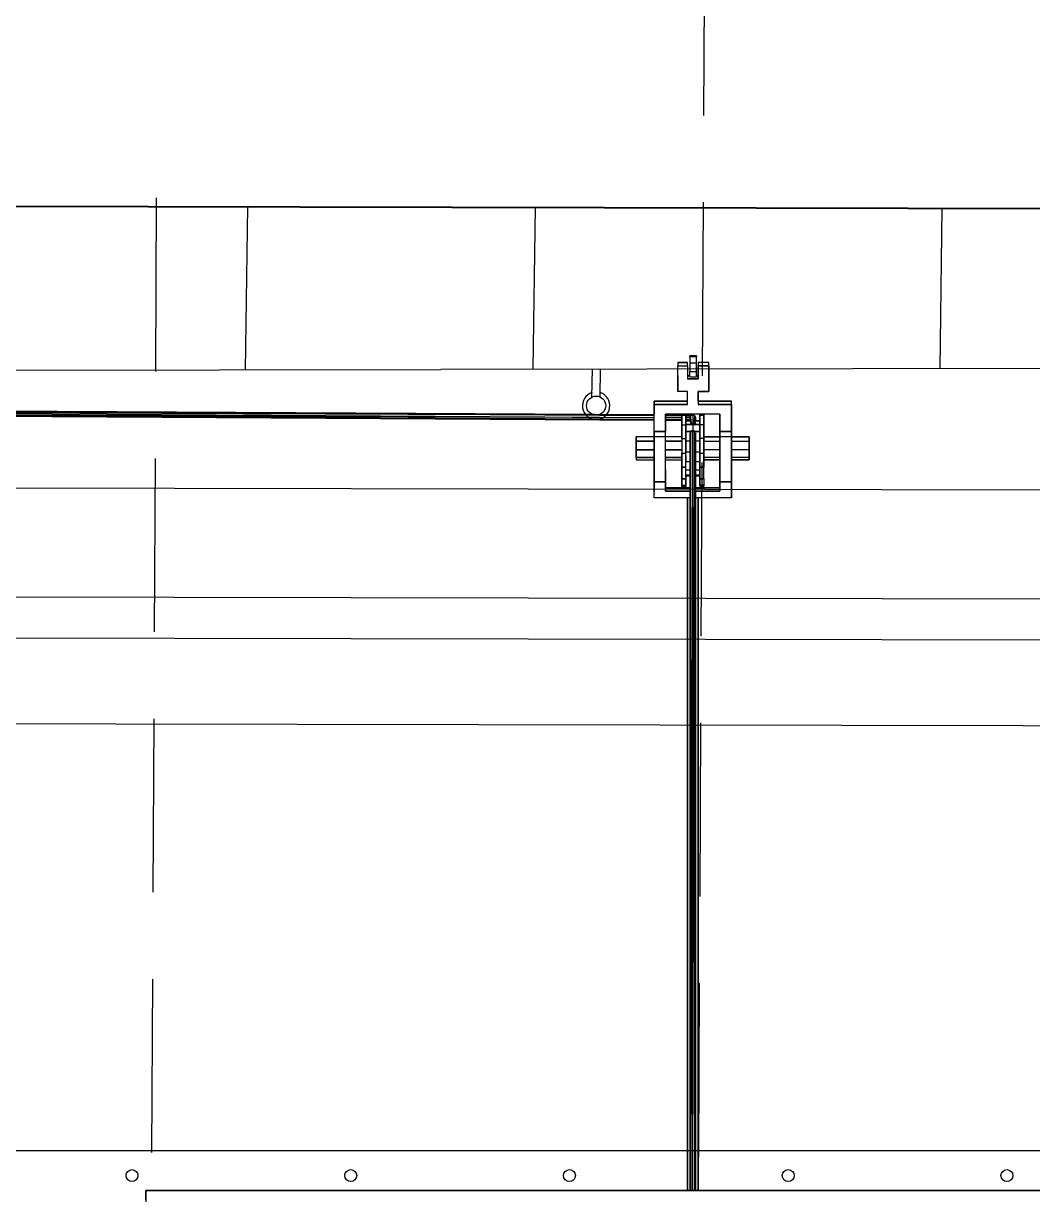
# Model space of a CAD drawing. Header units: millimetres. Extents: x -4997 to -4876, y -8737 to -8661.
# Drawn here: x -4962.604 to -4958.913, y -8696.667 to -8692.382 of the extents above; entities that cross this region are included whole.
import ezdxf

# ---------------------------------------------------------------- set-up
doc = ezdxf.new("R2010")
doc.units = ezdxf.units.MM
doc.header["$LTSCALE"] = 0.1
doc.linetypes.add('HIDDEN', pattern=[9.525, 6.35, -3.175])
for name, color, linetype in [('cobertura nova', 4, 'Continuous'), ('imagem', 7, 'Continuous'), ('layout cobertura', 251, 'Continuous'), ('visto', 9, 'Continuous')]:
    doc.layers.add(name, color=color, linetype=linetype)
doc.layers.add('coberturas', color=7, linetype='Continuous', lineweight=40)
picture_1 = doc.add_image_def('image1.jpg', size_in_pixel=(1920, 1080))

# ---------------------------------------------------------------- blocks, each defined once
blk = doc.blocks.new('descida pluvial ext')
for p, q in [((-4901.9535, -8405.1507), (-4901.9553, -8405.2522)), ((-4901.9235, -8405.1504), (-4901.9253, -8405.2527))]:
    blk.add_line(p, q)
blk.add_circle((-4901.9388, -8405.119), 0.035)
blk.add_arc((-4901.9388, -8405.119), 0.05, 287.5099, 252.5885)

msp = doc.modelspace()

# ---------------------------------------------------------------- linework, layer by layer
at = {"layer": 'cobertura nova'}
for p, q in [((-4960.1669, -8693.6016), (-4960.1669, -8693.5982)), ((-4960.1426, -8693.5982), (-4960.1669, -8693.5982)), ((-4960.1426, -8693.5982), (-4960.1426, -8693.6016)), ((-4960.1755, -8693.623), (-4960.2108, -8693.623)), ((-4960.2108, -8693.623), (-4960.2108, -8693.6347)), ((-4960.2108, -8693.623), (-4960.1755, -8693.623)), ((-4960.2108, -8693.6829), (-4960.2108, -8693.6347)), ((-4960.2108, -8693.6347), (-4960.1755, -8693.6347)), ((-4960.1755, -8693.6347), (-4960.1755, -8693.623)), ((-4960.1755, -8693.6347), (-4960.1755, -8693.6829)), ((-4960.1669, -8693.6016), (-4960.1669, -8693.6253)), ((-4960.1426, -8693.6016), (-4960.1669, -8693.6016)), ((-4960.1669, -8693.6253), (-4960.1669, -8693.6555)), ((-4960.1426, -8693.6253), (-4960.1669, -8693.6253)), ((-4960.1426, -8693.6253), (-4960.1426, -8693.6016)), ((-4960.1426, -8693.6555), (-4960.1426, -8693.6253)), ((-4960.0967, -8693.623), (-4960.1359, -8693.623)), ((-4960.1359, -8693.623), (-4960.1359, -8693.6347)), ((-4960.1359, -8693.6347), (-4960.1359, -8693.6829)), ((-4960.1359, -8693.6829), (-4960.1359, -8693.6347)), ((-4960.1359, -8693.6347), (-4960.0967, -8693.6347)), ((-4960.0967, -8693.6347), (-4960.1359, -8693.6347)), ((-4960.0967, -8693.6347), (-4960.0967, -8693.623)), ((-4960.0967, -8693.6829), (-4960.0967, -8693.6347)), ((-4960.0967, -8693.6347), (-4960.0967, -8693.6829)), ((-4960.2108, -8693.6712), (-4960.2108, -8693.6829)), ((-4960.2108, -8693.6829), (-4960.2108, -8693.6712)), ((-4960.2108, -8693.7284), (-4960.2108, -8693.6829)), ((-4960.2108, -8693.6829), (-4960.2108, -8693.7284)), ((-4960.1669, -8693.6712), (-4960.1755, -8693.6712)), ((-4960.1755, -8693.6712), (-4960.1669, -8693.6712)), ((-4960.1359, -8693.6829), (-4960.1755, -8693.6829)), ((-4960.1755, -8693.6829), (-4960.1359, -8693.6829)), ((-4960.1669, -8693.6745), (-4960.1669, -8693.6555)), ((-4960.1669, -8693.6555), (-4960.1426, -8693.6555)), ((-4960.1669, -8693.6745), (-4960.1426, -8693.6745)), ((-4960.1426, -8693.6745), (-4960.1426, -8693.6555)), ((-4960.1359, -8693.6712), (-4960.1426, -8693.6712)), ((-4960.1426, -8693.6712), (-4960.1359, -8693.6712)), ((-4960.1359, -8693.6712), (-4960.1359, -8693.6829)), ((-4960.0967, -8693.7284), (-4960.0967, -8693.6829)), ((-4960.0967, -8693.6829), (-4960.0967, -8693.7284)), ((-4960.2971, -8693.776), (-4960.2971, -8693.7642)), ((-4960.2971, -8693.7642), (-4960.2553, -8693.7642)), ((-4960.2971, -8693.7642), (-4960.2971, -8693.7642)), ((-4960.2971, -8693.7642), (-4960.2971, -8693.776)), ((-4960.2553, -8693.7643), (-4960.2971, -8693.7643)), ((-4960.2553, -8693.7642), (-4960.1755, -8693.7642)), ((-4960.1755, -8693.7643), (-4960.2553, -8693.7643)), ((-4960.1755, -8693.7284), (-4960.2108, -8693.7284)), ((-4960.1755, -8693.7761), (-4960.1755, -8693.7284)), ((-4960.1755, -8693.7642), (-4960.1755, -8693.7284)), ((-4960.1359, -8693.7643), (-4960.1359, -8693.7284)), ((-4960.1359, -8693.7284), (-4960.1359, -8693.7642)), ((-4960.1359, -8693.7284), (-4960.0967, -8693.7284)), ((-4960.0967, -8693.7284), (-4960.1359, -8693.7284)), ((-4960.1359, -8693.7284), (-4960.1359, -8693.7761)), ((-4960.1359, -8693.7642), (-4960.0562, -8693.7642)), ((-4960.0562, -8693.7643), (-4960.1359, -8693.7643)), ((-4960.0562, -8693.7642), (-4960.0143, -8693.7642)), ((-4960.0143, -8693.7643), (-4960.0562, -8693.7643)), ((-4960.0143, -8693.776), (-4960.0143, -8693.7642)), ((-4960.2971, -8693.8168), (-4963.4918, -8693.8041)), ((-4963.4918, -8693.8041), (-4960.2971, -8693.8234)), ((-4960.2971, -8693.8137), (-4963.4885, -8693.797)), ((-4963.4885, -8693.797), (-4960.2971, -8693.8165)), ((-4963.4885, -8693.8112), (-4960.2971, -8693.8237)), ((-4963.4885, -8693.8112), (-4960.2971, -8693.8302)), ((-4963.4806, -8693.7941), (-4960.2971, -8693.8136)), ((-4960.2971, -8693.776), (-4960.2971, -8693.7761)), ((-4960.2553, -8693.776), (-4960.2971, -8693.776)), ((-4960.2971, -8693.7761), (-4960.2971, -8693.776)), ((-4960.2971, -8693.776), (-4960.2971, -8693.8115)), ((-4960.2971, -8693.8116), (-4960.2971, -8693.7761)), ((-4960.2971, -8693.7761), (-4960.2553, -8693.7761)), ((-4960.2971, -8693.8751), (-4960.2971, -8693.8116)), ((-4960.1755, -8693.776), (-4960.2553, -8693.776)), ((-4960.2553, -8693.7761), (-4960.1755, -8693.7761)), ((-4960.2553, -8693.875), (-4960.2553, -8693.8115)), ((-4960.2553, -8693.8116), (-4960.2553, -8693.8632)), ((-4960.2553, -8693.8633), (-4960.2553, -8693.8116)), ((-4960.1755, -8693.8116), (-4960.2553, -8693.8116)), ((-4960.2553, -8693.8116), (-4960.2553, -8693.8751)), ((-4960.2553, -8693.8138), (-4960.1959, -8693.8142)), ((-4960.1959, -8693.8142), (-4960.2553, -8693.8139)), ((-4960.1959, -8693.8142), (-4960.1959, -8693.8116)), ((-4960.1959, -8693.8116), (-4960.1959, -8693.8161)), ((-4960.1959, -8693.8161), (-4960.1959, -8693.8116)), ((-4960.1815, -8693.8161), (-4960.1815, -8693.8116)), ((-4960.1815, -8693.8116), (-4960.1815, -8693.8143)), ((-4960.1815, -8693.8116), (-4960.1815, -8693.8161)), ((-4960.1359, -8693.8116), (-4960.1755, -8693.8116)), ((-4960.0562, -8693.776), (-4960.1359, -8693.776)), ((-4960.1359, -8693.7761), (-4960.0562, -8693.7761)), ((-4960.0562, -8693.8116), (-4960.1359, -8693.8116)), ((-4960.1304, -8693.8161), (-4960.1304, -8693.8116)), ((-4960.1304, -8693.8257), (-4960.1304, -8693.8116)), ((-4960.1304, -8693.8116), (-4960.1304, -8693.8161)), ((-4960.1159, -8693.8116), (-4960.1159, -8693.8161)), ((-4960.1159, -8693.8161), (-4960.1159, -8693.8116)), ((-4960.0143, -8693.776), (-4960.0562, -8693.776)), ((-4960.0562, -8693.7761), (-4960.0143, -8693.7761)), ((-4960.0562, -8693.8115), (-4960.0562, -8693.875)), ((-4960.0562, -8693.8751), (-4960.0562, -8693.8116)), ((-4960.0143, -8693.8115), (-4960.0143, -8693.776)), ((-4960.0143, -8693.776), (-4960.0143, -8693.7761)), ((-4960.0143, -8693.7761), (-4960.0143, -8693.776)), ((-4960.0143, -8693.7761), (-4960.0143, -8693.8116)), ((-4960.0143, -8693.875), (-4960.0143, -8693.8115)), ((-4960.0143, -8693.8116), (-4960.0143, -8693.8632)), ((-4960.0143, -8693.8116), (-4960.0143, -8693.8751)), ((-4960.0143, -8693.8633), (-4960.0143, -8693.8117)), ((-4963.4806, -8693.8141), (-4960.2971, -8693.8303)), ((-4963.4806, -8693.8141), (-4960.2971, -8693.833)), ((-4960.2553, -8693.8167), (-4960.1959, -8693.8171)), ((-4960.1959, -8693.8172), (-4960.2553, -8693.8169)), ((-4960.2553, -8693.8236), (-4960.1959, -8693.824)), ((-4960.2553, -8693.8238), (-4960.1959, -8693.824)), ((-4960.2553, -8693.8305), (-4960.1959, -8693.8308)), ((-4960.2553, -8693.8306), (-4960.1959, -8693.8309)), ((-4960.2553, -8693.8333), (-4960.1959, -8693.8336)), ((-4960.1959, -8693.8161), (-4960.1959, -8693.8508)), ((-4960.1959, -8693.8508), (-4960.1959, -8693.8161)), ((-4960.1815, -8693.8161), (-4960.1959, -8693.8161)), ((-4960.1959, -8693.8677), (-4960.1959, -8693.8336)), ((-4960.1959, -8693.8508), (-4960.1959, -8693.9002)), ((-4960.1959, -8693.8508), (-4960.1815, -8693.8508)), ((-4960.1959, -8693.9002), (-4960.1959, -8693.8508)), ((-4960.1556, -8693.8145), (-4960.1815, -8693.8143)), ((-4960.1815, -8693.8143), (-4960.1556, -8693.8145)), ((-4960.1815, -8693.8508), (-4960.1815, -8693.8161)), ((-4960.1815, -8693.8161), (-4960.1815, -8693.8508)), ((-4960.1636, -8693.8173), (-4960.1815, -8693.8172)), ((-4960.1815, -8693.8172), (-4960.1636, -8693.8173)), ((-4960.1815, -8693.8241), (-4960.1669, -8693.8242)), ((-4960.1815, -8693.8241), (-4960.1669, -8693.8242)), ((-4960.1815, -8693.8309), (-4960.1669, -8693.831)), ((-4960.1815, -8693.8309), (-4960.1669, -8693.831)), ((-4960.1815, -8693.8337), (-4960.1815, -8693.8362)), ((-4960.1815, -8693.8337), (-4960.1669, -8693.8338)), ((-4960.1669, -8693.8362), (-4960.1815, -8693.8362)), ((-4960.1815, -8693.8362), (-4960.1669, -8693.8362)), ((-4960.1815, -8693.8497), (-4960.1815, -8693.8362)), ((-4960.1304, -8693.8497), (-4960.1815, -8693.8497)), ((-4960.1815, -8693.8497), (-4960.1304, -8693.8497)), ((-4960.1815, -8693.9002), (-4960.1815, -8693.8508)), ((-4960.1815, -8693.8508), (-4960.1815, -8693.9002)), ((-4960.1636, -8693.8173), (-4960.1669, -8693.8242)), ((-4960.1669, -8693.8242), (-4960.1669, -8693.8362)), ((-4960.1669, -8693.8497), (-4960.1669, -8693.8497)), ((-4960.1652, -8693.8497), (-4960.1652, -8693.8497)), ((-4960.1556, -8693.8145), (-4960.1636, -8693.8173)), ((-4960.1588, -8693.8497), (-4960.1636, -8693.8173)), ((-4960.1636, -8693.8173), (-4960.1636, -8693.8497)), ((-4960.1509, -8693.8497), (-4960.1556, -8693.8145)), ((-4960.1556, -8693.8145), (-4960.1556, -8693.8709)), ((-4960.1477, -8693.8173), (-4960.1556, -8693.8145)), ((-4960.1477, -8693.8497), (-4960.1477, -8693.8173)), ((-4960.146, -8693.8497), (-4960.1477, -8693.8173)), ((-4960.1444, -8693.8242), (-4960.1477, -8693.8173)), ((-4960.1444, -8693.8362), (-4960.1444, -8693.8242)), ((-4960.1304, -8693.8362), (-4960.1444, -8693.8362)), ((-4960.1444, -8693.8362), (-4960.1304, -8693.8362)), ((-4960.1444, -8693.8497), (-4960.1444, -8693.8497)), ((-4960.1159, -8693.8161), (-4960.1304, -8693.8161)), ((-4960.1304, -8693.8161), (-4960.1304, -8693.8508)), ((-4960.1304, -8693.8508), (-4960.1304, -8693.8161)), ((-4960.1304, -8693.8362), (-4960.1304, -8693.8257)), ((-4960.1304, -8693.84), (-4960.1304, -8693.8362)), ((-4960.1304, -8693.8362), (-4960.1304, -8693.8362)), ((-4960.1304, -8693.8362), (-4960.1304, -8693.8497)), ((-4960.1304, -8693.8497), (-4960.1304, -8693.8362)), ((-4960.1304, -8693.8497), (-4960.1304, -8693.8497)), ((-4960.1304, -8693.8747), (-4960.1304, -8693.8497)), ((-4960.1304, -8693.8508), (-4960.1304, -8693.9002)), ((-4960.1159, -8693.8508), (-4960.1304, -8693.8508)), ((-4960.1304, -8693.9002), (-4960.1304, -8693.8508)), ((-4960.1159, -8693.8161), (-4960.1159, -8693.8508)), ((-4960.1159, -8693.8508), (-4960.1159, -8693.8161)), ((-4960.1159, -8693.8508), (-4960.1159, -8693.9002)), ((-4960.1159, -8693.9002), (-4960.1159, -8693.8508)), ((-4960.3626, -8693.8944), (-4960.3626, -8693.9106)), ((-4960.2971, -8693.8944), (-4960.3626, -8693.8944)), ((-4960.3626, -8693.9106), (-4960.3626, -8693.8944)), ((-4960.2971, -8693.875), (-4960.2553, -8693.875)), ((-4960.2971, -8693.893), (-4960.2971, -8693.8751)), ((-4960.2553, -8693.8751), (-4960.2971, -8693.8751)), ((-4960.2971, -8693.8751), (-4960.2971, -8693.893)), ((-4960.2971, -8694.0149), (-4960.2971, -8693.893)), ((-4960.2971, -8693.893), (-4960.2553, -8693.893)), ((-4960.2971, -8693.893), (-4960.2971, -8694.0149)), ((-4960.2553, -8693.893), (-4960.2553, -8693.8751)), ((-4960.2553, -8694.0149), (-4960.2553, -8693.893)), ((-4960.1959, -8693.8944), (-4960.2553, -8693.8944)), ((-4960.1959, -8693.8944), (-4960.1959, -8693.8677)), ((-4960.1556, -8693.8747), (-4960.1815, -8693.8747)), ((-4960.1815, -8693.8747), (-4960.1556, -8693.8747)), ((-4960.1669, -8693.8798), (-4960.1645, -8696.652)), ((-4960.1669, -8693.8798), (-4960.1669, -8696.652)), ((-4960.1556, -8693.8709), (-4960.1636, -8693.8735)), ((-4960.1636, -8693.8747), (-4960.1579, -8696.652)), ((-4960.1636, -8693.8747), (-4960.1636, -8696.652)), ((-4960.1556, -8693.8709), (-4960.1499, -8696.652)), ((-4960.1477, -8693.8735), (-4960.1556, -8693.8709)), ((-4960.1556, -8696.652), (-4960.1556, -8693.8709)), ((-4960.1304, -8693.8747), (-4960.1556, -8693.8747)), ((-4960.1556, -8693.8747), (-4960.1304, -8693.8747)), ((-4960.1477, -8696.652), (-4960.1477, -8693.8747)), ((-4960.1453, -8696.652), (-4960.1477, -8693.8747)), ((-4960.1444, -8696.652), (-4960.1444, -8693.8798)), ((-4960.1304, -8693.9104), (-4960.1304, -8693.8747)), ((-4960.1304, -8693.8747), (-4960.1304, -8693.8747)), ((-4960.1159, -8693.8944), (-4960.0562, -8693.8944)), ((-4960.0562, -8693.8944), (-4960.1159, -8693.8944)), ((-4960.0562, -8693.893), (-4960.0562, -8693.875)), ((-4960.0562, -8693.875), (-4960.0143, -8693.875)), ((-4960.0562, -8693.8751), (-4960.0562, -8693.893)), ((-4960.0143, -8693.8751), (-4960.0562, -8693.8751)), ((-4960.0562, -8693.893), (-4960.0562, -8694.0149)), ((-4960.0562, -8694.0149), (-4960.0562, -8693.893)), ((-4960.0562, -8693.893), (-4960.0143, -8693.893)), ((-4960.0143, -8693.8632), (-4960.0143, -8693.8632)), ((-4960.0143, -8693.8633), (-4960.0143, -8693.8944)), ((-4960.0143, -8693.8944), (-4960.0143, -8693.8633)), ((-4960.0143, -8693.8633), (-4960.0143, -8693.8633)), ((-4960.0143, -8693.893), (-4960.0143, -8693.875)), ((-4960.0143, -8693.8751), (-4960.0143, -8693.893)), ((-4960.0143, -8694.0149), (-4960.0143, -8693.893)), ((-4960.0143, -8693.893), (-4960.0143, -8694.0149)), ((-4960.0143, -8693.8944), (-4959.9489, -8693.8944)), ((-4959.9489, -8693.8944), (-4960.0143, -8693.8944)), ((-4959.9489, -8693.8944), (-4959.9489, -8693.8944)), ((-4959.9489, -8693.8944), (-4959.9489, -8693.9106)), ((-4959.9489, -8693.9106), (-4959.9489, -8693.8944)), ((-4960.3626, -8693.9106), (-4960.3626, -8693.9421)), ((-4960.3626, -8693.9106), (-4960.3626, -8693.9106)), ((-4960.2971, -8693.9106), (-4960.3626, -8693.9106)), ((-4960.3626, -8693.9106), (-4960.2971, -8693.9106)), ((-4960.3626, -8693.9421), (-4960.3626, -8693.9106)), ((-4960.3626, -8693.9421), (-4960.3626, -8693.9705)), ((-4960.3626, -8693.9421), (-4960.2971, -8693.9421)), ((-4960.3626, -8693.9705), (-4960.3626, -8693.9421)), ((-4960.2971, -8693.9421), (-4960.3626, -8693.9421)), ((-4960.1959, -8693.9106), (-4960.2553, -8693.9106)), ((-4960.2553, -8693.9106), (-4960.1959, -8693.9106)), ((-4960.2553, -8693.9421), (-4960.1959, -8693.9421)), ((-4960.1959, -8693.9421), (-4960.2553, -8693.9421)), ((-4960.1959, -8693.9002), (-4960.1815, -8693.9002)), ((-4960.1959, -8693.9002), (-4960.1959, -8693.9545)), ((-4960.1959, -8693.9106), (-4960.1959, -8693.9421)), ((-4960.1959, -8693.9421), (-4960.1959, -8693.9705)), ((-4960.1815, -8693.9545), (-4960.1815, -8693.9002)), ((-4960.1815, -8693.9002), (-4960.1815, -8693.9545)), ((-4960.1669, -8693.9104), (-4960.1815, -8693.9104)), ((-4960.1815, -8693.9495), (-4960.1815, -8693.9104)), ((-4960.1304, -8693.9104), (-4960.1444, -8693.9104)), ((-4960.1304, -8693.9002), (-4960.1304, -8693.9545)), ((-4960.1159, -8693.9002), (-4960.1304, -8693.9002)), ((-4960.1304, -8693.9545), (-4960.1304, -8693.9002)), ((-4960.1304, -8693.9495), (-4960.1304, -8693.9104)), ((-4960.1304, -8693.9104), (-4960.1304, -8693.9495)), ((-4960.1159, -8693.9545), (-4960.1159, -8693.9002)), ((-4960.1159, -8693.9002), (-4960.1159, -8693.9545)), ((-4960.1159, -8693.9106), (-4960.0562, -8693.9106)), ((-4960.0562, -8693.9421), (-4960.1159, -8693.9421)), ((-4960.0143, -8693.9106), (-4959.9489, -8693.9106)), ((-4959.9489, -8693.9421), (-4960.0143, -8693.9421)), ((-4959.9489, -8693.9106), (-4959.9489, -8693.9421)), ((-4959.9489, -8693.9421), (-4959.9489, -8693.9106)), ((-4959.9489, -8693.9421), (-4959.9489, -8693.9705)), ((-4959.9489, -8693.9705), (-4959.9489, -8693.9421)), ((-4960.3626, -8693.9705), (-4960.3626, -8693.9705)), ((-4960.3626, -8693.9705), (-4960.3626, -8693.9791)), ((-4960.3626, -8693.9705), (-4960.2971, -8693.9705)), ((-4960.2971, -8693.9705), (-4960.3626, -8693.9705)), ((-4960.3626, -8693.9791), (-4960.2971, -8693.9791)), ((-4960.2971, -8693.9791), (-4960.2971, -8694.0128)), ((-4960.2553, -8693.9705), (-4960.1959, -8693.9705)), ((-4960.1959, -8693.9705), (-4960.2553, -8693.9705)), ((-4960.2553, -8693.9791), (-4960.1959, -8693.9791)), ((-4960.1959, -8693.9545), (-4960.1815, -8693.9545)), ((-4960.1959, -8694.0057), (-4960.1959, -8693.9545)), ((-4960.1959, -8693.9545), (-4960.1959, -8694.0057)), ((-4960.1959, -8693.9705), (-4960.1959, -8693.9791)), ((-4960.1959, -8694.0226), (-4960.1959, -8693.9791)), ((-4960.1815, -8693.9495), (-4960.1669, -8693.9495)), ((-4960.1815, -8694.0057), (-4960.1815, -8693.9545)), ((-4960.1815, -8693.9865), (-4960.1815, -8693.9545)), ((-4960.1815, -8693.9631), (-4960.1815, -8693.9827)), ((-4960.1444, -8693.9495), (-4960.1304, -8693.9495)), ((-4960.1304, -8693.9865), (-4960.1304, -8693.9495)), ((-4960.1304, -8693.9545), (-4960.1304, -8694.0057)), ((-4960.1304, -8693.9545), (-4960.1159, -8693.9545)), ((-4960.1304, -8694.0057), (-4960.1304, -8693.9545)), ((-4960.1304, -8693.9732), (-4960.1304, -8693.9732)), ((-4960.1304, -8693.9732), (-4960.1304, -8693.9732)), ((-4960.1159, -8694.0057), (-4960.1159, -8693.9545)), ((-4960.1159, -8693.9545), (-4960.1159, -8694.0057)), ((-4960.0562, -8693.9705), (-4960.1159, -8693.9705)), ((-4960.1159, -8694.0226), (-4960.1159, -8693.9791)), ((-4960.0562, -8693.9791), (-4960.1159, -8693.9791)), ((-4960.1159, -8693.9791), (-4960.0562, -8693.9791)), ((-4959.9489, -8693.9705), (-4960.0143, -8693.9705)), ((-4959.9489, -8693.9791), (-4960.0143, -8693.9791)), ((-4960.0143, -8693.9791), (-4959.9489, -8693.9791)), ((-4960.0143, -8693.9791), (-4960.0143, -8694.0128)), ((-4960.0143, -8694.0128), (-4960.0143, -8693.9791)), ((-4959.9489, -8693.9705), (-4959.9489, -8693.9791)), ((-4959.9489, -8693.9791), (-4959.9489, -8693.9705)), ((-4959.9489, -8693.9791), (-4959.9489, -8693.9791)), ((-4960.2971, -8694.0128), (-4960.2971, -8694.0296)), ((-4960.2971, -8694.0593), (-4960.2971, -8694.0149)), ((-4960.2971, -8694.0149), (-4960.2971, -8694.0593)), ((-4960.2553, -8694.0149), (-4960.2553, -8694.0296)), ((-4960.2553, -8694.0593), (-4960.2553, -8694.0149)), ((-4960.2553, -8694.0149), (-4960.2553, -8694.0593)), ((-4960.1959, -8694.0057), (-4960.1815, -8694.0057)), ((-4960.1959, -8694.0477), (-4960.1959, -8694.0057)), ((-4960.1815, -8694.0057), (-4960.1959, -8694.0057)), ((-4960.1959, -8694.0057), (-4960.1959, -8694.0477)), ((-4960.1959, -8694.0573), (-4960.1959, -8694.0226)), ((-4960.1669, -8693.9865), (-4960.1815, -8693.9865)), ((-4960.1815, -8694.0168), (-4960.1815, -8693.9865)), ((-4960.1815, -8693.9987), (-4960.1815, -8693.9987)), ((-4960.1815, -8694.0477), (-4960.1815, -8694.0057)), ((-4960.1669, -8694.0168), (-4960.1815, -8694.0168)), ((-4960.1815, -8694.0335), (-4960.1815, -8694.0168)), ((-4960.1304, -8693.9865), (-4960.1444, -8693.9865)), ((-4960.1304, -8694.0168), (-4960.1444, -8694.0168)), ((-4960.1304, -8694.0057), (-4960.1304, -8693.9865)), ((-4960.1304, -8694.0057), (-4960.1304, -8694.0477)), ((-4960.1304, -8694.0057), (-4960.1159, -8694.0057)), ((-4960.1304, -8694.0477), (-4960.1304, -8694.0057)), ((-4960.1159, -8694.0057), (-4960.1304, -8694.0057)), ((-4960.1159, -8694.0477), (-4960.1159, -8694.0057)), ((-4960.0562, -8694.0128), (-4960.0562, -8694.0296)), ((-4960.0562, -8694.0149), (-4960.0562, -8694.0593)), ((-4960.0562, -8694.0593), (-4960.0562, -8694.0149)), ((-4960.0143, -8694.0128), (-4960.0143, -8694.0296)), ((-4960.0143, -8694.0593), (-4960.0143, -8694.0149)), ((-4960.0143, -8694.0149), (-4960.0143, -8694.0593)), ((-4960.2971, -8694.0296), (-4960.2971, -8694.0296)), ((-4960.2971, -8694.0296), (-4960.2971, -8694.0413)), ((-4960.2971, -8694.0296), (-4960.2971, -8694.0296)), ((-4960.2971, -8694.0413), (-4960.2971, -8694.0413)), ((-4960.2971, -8694.0413), (-4960.2971, -8694.0593)), ((-4960.2971, -8694.0413), (-4960.2971, -8694.0413)), ((-4960.2971, -8694.0935), (-4960.2971, -8694.0593)), ((-4960.2553, -8694.0593), (-4960.2971, -8694.0593)), ((-4960.2971, -8694.0593), (-4960.2971, -8694.0935)), ((-4960.2971, -8694.0593), (-4960.2553, -8694.0593)), ((-4960.2553, -8694.0296), (-4960.2553, -8694.0817)), ((-4960.2553, -8694.0935), (-4960.2553, -8694.0413)), ((-4960.2553, -8694.0413), (-4960.2553, -8694.0593)), ((-4960.2553, -8694.0593), (-4960.2553, -8694.0935)), ((-4960.1815, -8694.0477), (-4960.1959, -8694.0477)), ((-4960.1959, -8694.0477), (-4960.1959, -8694.0708)), ((-4960.1959, -8694.0477), (-4960.1815, -8694.0477)), ((-4960.1959, -8694.0708), (-4960.1959, -8694.0477)), ((-4960.1959, -8694.0759), (-4960.1959, -8694.0573)), ((-4960.1959, -8694.0708), (-4960.1959, -8694.0759)), ((-4960.1959, -8694.0708), (-4960.1815, -8694.0708)), ((-4960.1959, -8694.0759), (-4960.1959, -8694.0708)), ((-4960.1815, -8694.0335), (-4960.1669, -8694.0335)), ((-4960.1815, -8694.0372), (-4960.1815, -8694.0335)), ((-4960.1815, -8694.0372), (-4960.1815, -8694.0573)), ((-4960.1815, -8694.0372), (-4960.1669, -8694.0372)), ((-4960.1815, -8694.0708), (-4960.1815, -8694.0477)), ((-4960.1815, -8694.0477), (-4960.1815, -8694.0708)), ((-4960.1815, -8694.0573), (-4960.1815, -8694.0759)), ((-4960.1815, -8694.0759), (-4960.1815, -8694.0708)), ((-4960.1815, -8694.0708), (-4960.1815, -8694.0759)), ((-4960.1444, -8694.0335), (-4960.1304, -8694.0335)), ((-4960.1444, -8694.0372), (-4960.1304, -8694.0372)), ((-4960.1304, -8694.0477), (-4960.1304, -8694.0708)), ((-4960.1304, -8694.0477), (-4960.1159, -8694.0477)), ((-4960.1304, -8694.0708), (-4960.1304, -8694.0477)), ((-4960.1159, -8694.0477), (-4960.1304, -8694.0477)), ((-4960.1304, -8694.0708), (-4960.1304, -8694.0708)), ((-4960.1304, -8694.0708), (-4960.1304, -8694.0759)), ((-4960.1304, -8694.0708), (-4960.1159, -8694.0708)), ((-4960.1159, -8694.0708), (-4960.1304, -8694.0708)), ((-4960.1159, -8694.0477), (-4960.1159, -8694.0708)), ((-4960.1159, -8694.0708), (-4960.1159, -8694.0759)), ((-4960.0562, -8694.0413), (-4960.0562, -8694.0593)), ((-4960.0562, -8694.0935), (-4960.0562, -8694.0593)), ((-4960.0562, -8694.0593), (-4960.0143, -8694.0593)), ((-4960.0562, -8694.0593), (-4960.0562, -8694.0935)), ((-4960.0143, -8694.0593), (-4960.0562, -8694.0593)), ((-4960.0143, -8694.0296), (-4960.0143, -8694.0817)), ((-4960.0143, -8694.0935), (-4960.0143, -8694.0413)), ((-4960.0143, -8694.0413), (-4960.0143, -8694.0593)), ((-4960.0143, -8694.0593), (-4960.0143, -8694.0935)), ((-4960.2971, -8694.1182), (-4960.2971, -8694.0935)), ((-4960.1755, -8694.0817), (-4960.2553, -8694.0817)), ((-4960.2553, -8694.0817), (-4960.2553, -8694.0935)), ((-4960.2553, -8694.0935), (-4960.2553, -8694.0817)), ((-4960.2553, -8694.0817), (-4960.1755, -8694.0817)), ((-4960.2553, -8694.0935), (-4960.1755, -8694.0935)), ((-4960.1755, -8694.0935), (-4960.2553, -8694.0935)), ((-4960.1959, -8694.0759), (-4960.1815, -8694.0759)), ((-4960.1669, -8694.0817), (-4960.1755, -8694.0817)), ((-4960.1755, -8694.0817), (-4960.1669, -8694.0817)), ((-4960.1755, -8694.0935), (-4960.1669, -8694.0935)), ((-4960.1669, -8694.0935), (-4960.1755, -8694.0935)), ((-4960.1359, -8694.0817), (-4960.1444, -8694.0817)), ((-4960.1444, -8694.0817), (-4960.1359, -8694.0817)), ((-4960.1444, -8694.0935), (-4960.1359, -8694.0935)), ((-4960.1359, -8694.0935), (-4960.1444, -8694.0935)), ((-4960.0562, -8694.0817), (-4960.1359, -8694.0817)), ((-4960.1359, -8694.0817), (-4960.0562, -8694.0817)), ((-4960.1359, -8694.0935), (-4960.0562, -8694.0935)), ((-4960.0562, -8694.0935), (-4960.1359, -8694.0935)), ((-4960.1304, -8694.0759), (-4960.1159, -8694.0759)), ((-4960.0143, -8694.0817), (-4960.0143, -8694.1175)), ((-4960.0143, -8694.0935), (-4960.0143, -8694.1182)), ((-4960.0143, -8694.1175), (-4960.0143, -8694.0935)), ((-4960.2553, -8694.1182), (-4960.2971, -8694.1182)), ((-4960.1755, -8694.1182), (-4960.2553, -8694.1182)), ((-4960.1669, -8694.1182), (-4960.1755, -8694.1182)), ((-4960.1755, -8696.652), (-4960.1755, -8694.1182)), ((-4960.1755, -8696.652), (-4960.1755, -8694.1182)), ((-4960.1755, -8694.1182), (-4960.1755, -8696.652)), ((-4960.1359, -8694.1182), (-4960.1444, -8694.1182)), ((-4960.136, -8696.652), (-4960.136, -8694.1182)), ((-4960.1359, -8694.1182), (-4960.136, -8696.652)), ((-4960.0562, -8694.1182), (-4960.1359, -8694.1182)), ((-4960.0143, -8694.1182), (-4960.0562, -8694.1182)), ((-4962.1558, -8696.6858), (-4962.1558, -8696.6519)), ((-4962.1558, -8696.6519), (-4962.1558, -8696.7879)), ((-4962.1557, -8696.6519), (-4962.0757, -8696.6519)), ((-4962.0757, -8696.652), (-4962.1557, -8696.652)), ((-4962.0757, -8696.6519), (-4958.2357, -8696.652)), ((-4958.2357, -8696.652), (-4962.0757, -8696.652))]:
    msp.add_line(p, q, dxfattribs=at)
at = {"layer": 'coberturas'}
msp.add_line((-4966.2463, -8693.0429), (-4954.2992, -8693.069), dxfattribs=at)
at = {"layer": 'layout cobertura', "linetype": 'HIDDEN'}
for p, q in [((-4960.3308, -8736.533), (-4960.0046, -8670.2729)), ((-4962.1948, -8708.8956), (-4962.116, -8692.8958))]:
    msp.add_line(p, q, dxfattribs=at)
at = {"layer": 'visto'}
for p, q in [((-4961.7911, -8693.6506), (-4961.7828, -8693.0526)), ((-4960.7389, -8693.6476), (-4960.7306, -8693.0549)), ((-4959.2513, -8693.6456), (-4959.2431, -8693.0582)), ((-4961.0769, -8693.6498), (-4965.7439, -8693.6551)), ((-4958.5669, -8693.6447), (-4961.0769, -8693.6481))]:
    msp.add_line(p, q, dxfattribs=at)
for p, q in [((-4954.2992, -8694.0996), (-4966.2495, -8694.0744)), ((-4954.2992, -8694.4971), (-4966.2507, -8694.474)), ((-4954.2992, -8694.6471), (-4966.2512, -8694.624))]:
    msp.add_line(p, q, dxfattribs=at).dxf.unprotected_set("ltscale", 0)
for points in [[(-4954.2992, -8694.9602), (-4966.2522, -8694.9385)], [(-4966.2571, -8696.5058), (-4954.2992, -8696.5058)]]:
    msp.add_lwpolyline(points, dxfattribs=at)
for centre in [(-4962.2067, -8696.5972), (-4961.4067, -8696.5972), (-4960.6067, -8696.5972), (-4959.8067, -8696.5972), (-4959.0067, -8696.5972)]:
    msp.add_circle(centre, 0.0218, dxfattribs=at)

# ---------------------------------------------------------------- block references
at = {"layer": 'visto', "rotation": 180}
msp.add_blockref('descida pluvial ext', (-9862.448, -17098.8995), dxfattribs=at)
msp.add_blockref('descida pluvial ext', (-9862.448, -17098.8995), dxfattribs=at)

# ---------------------------------------------------------------- pictures from other files: only their frames are drawn
at = {"layer": 'imagem'}
image = msp.add_image(picture_1, insert=(-4995.0367, -8736.0525), size_in_units=(116.4021, 65.4762), dxfattribs=at)
image.dxf.flags = 7

doc.saveas('drawing.dxf')
